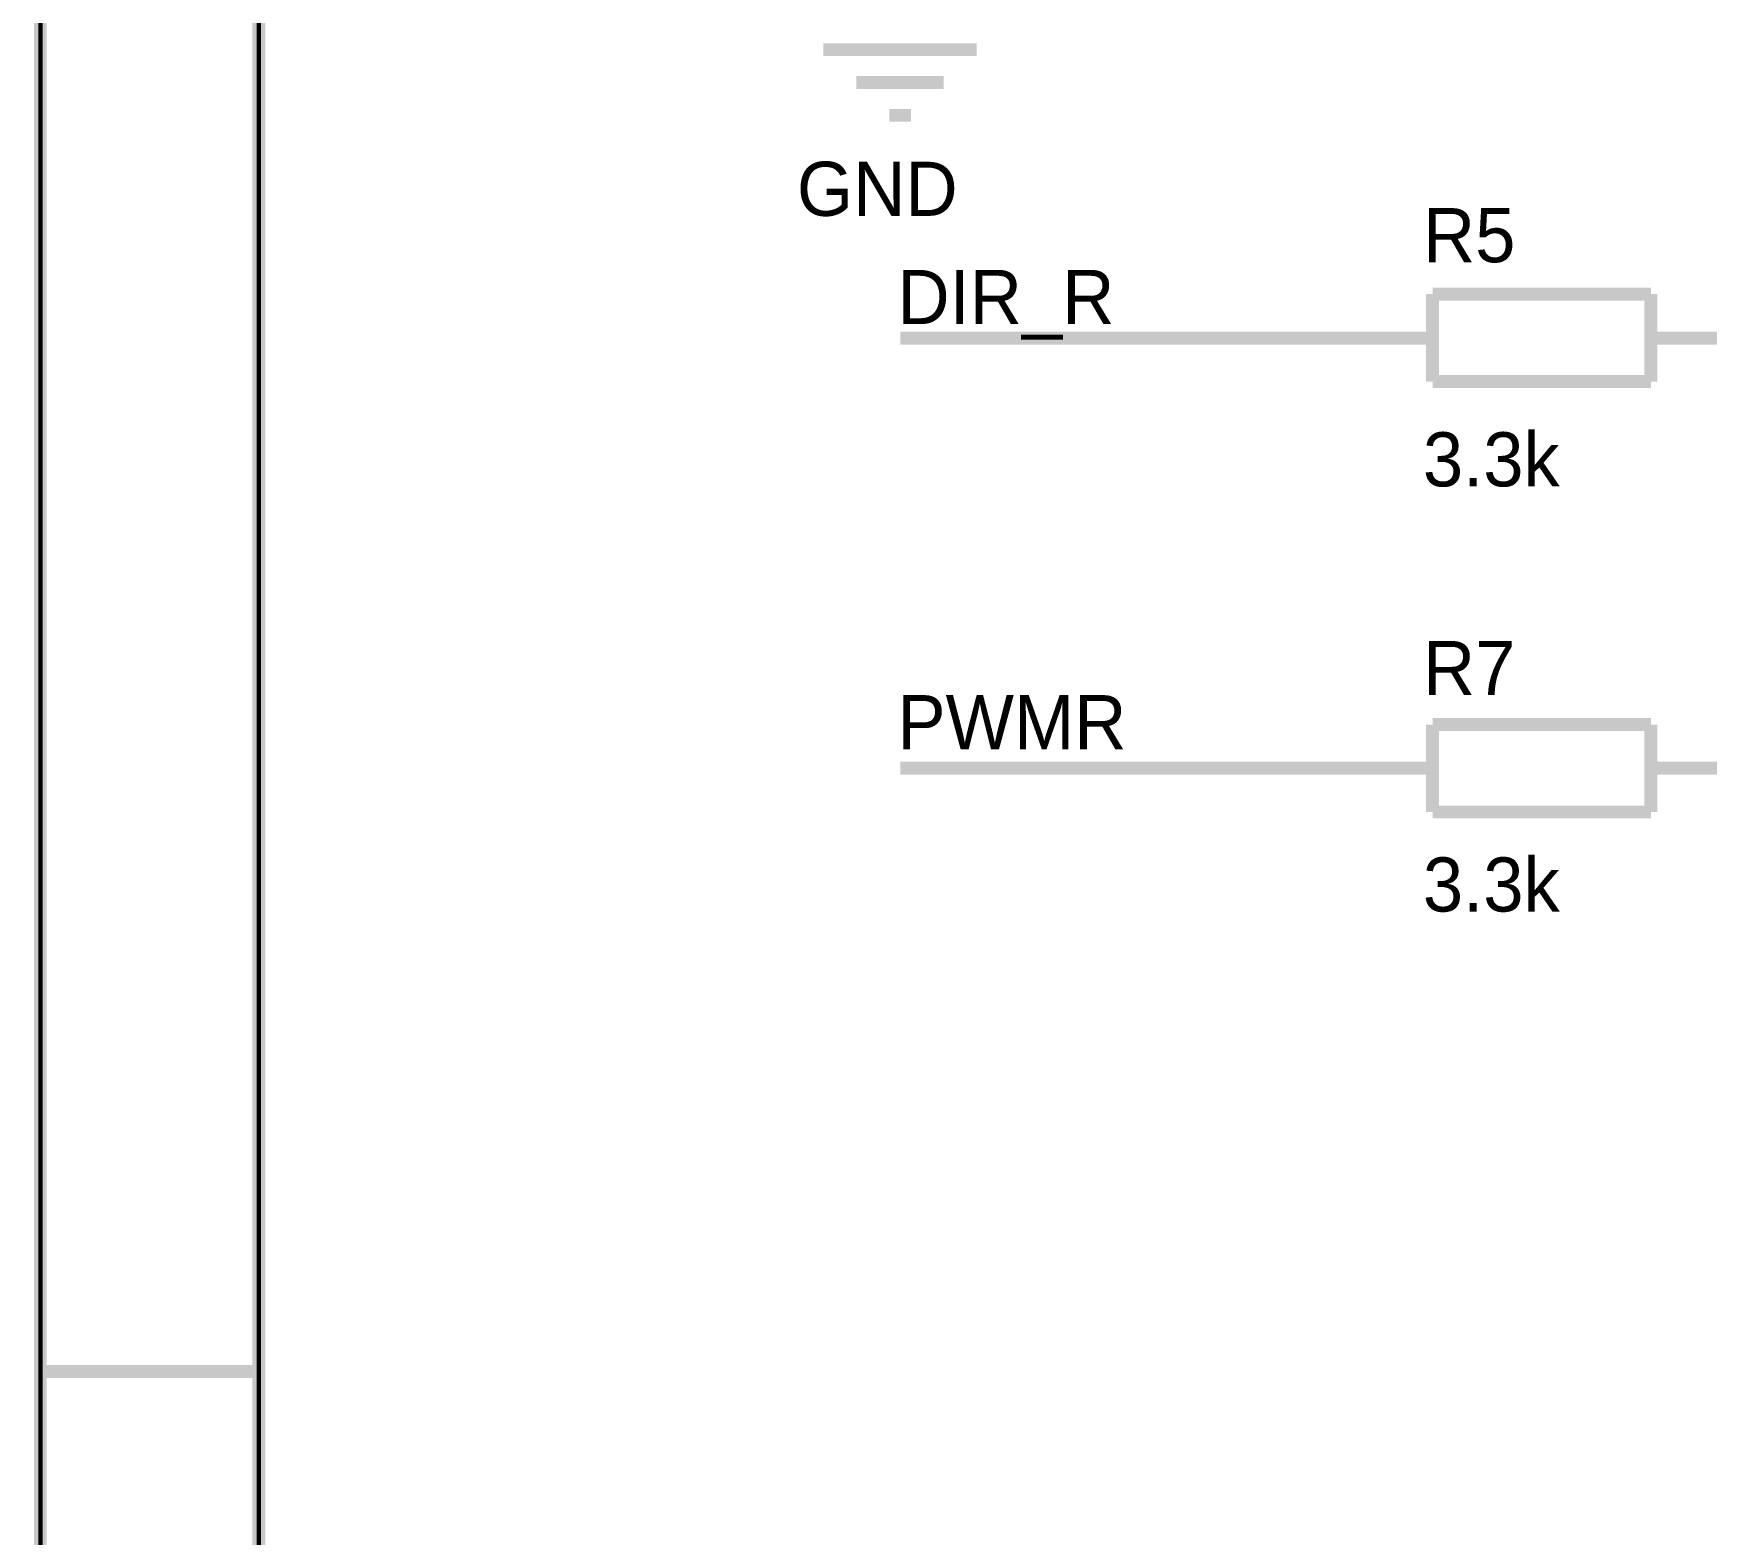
# Model space of a CAD drawing. Header units: millimetres. Extents: x 0 to 394, y 0 to 282.
# Drawn here: x -0.14 to 38.76, y 137.18 to 172.07 of the extents above; entities that cross this region are included whole.
import ezdxf

# ---------------------------------------------------------------- set-up
doc = ezdxf.new("R2010")
doc.units = ezdxf.units.MM
doc.layers.add('Sheet', color=255, linetype='Continuous')

msp = doc.modelspace()

# ---------------------------------------------------------------- linework, layer by layer
at = {"layer": 'Sheet'}
for points, const_width in [([(0.022, 281.94), (393.7, 281.94), (393.7, 0), (0.022, 0), (0.022, 281.94)], 0.3), ([(0.022, 281.94), (0.022, 0), (393.7, 0), (393.7, 281.94), (0.022, 281.94), (0.022, 281.94)], 0.0991), ([(5.099, 276.841), (388.624, 276.841), (388.624, 5.076), (5.099, 5.076), (5.099, 276.841)], 0.3), ([(5.099, 276.841), (5.099, 5.076), (388.624, 5.076), (388.624, 276.841), (5.099, 276.841), (5.099, 276.841)], 0.0991)]:
    msp.add_lwpolyline(points, close=True, dxfattribs=dict(at, const_width=const_width))
at = {"layer": 'Sheet', "const_width": 0.3}
for points in [[(18.227, 171.698), (21.787, 171.698)], [(18.991, 170.934), (21.024, 170.934)], [(19.755, 170.17), (20.26, 170.17)], [(32.389, 163.982), (32.389, 166.015)], [(32.389, 166.015), (37.465, 166.015)], [(37.465, 166.015), (37.465, 163.982)], [(29.851, 164.993), (20.013, 164.993)], [(32.389, 164.993), (29.851, 164.993)], [(37.465, 164.993), (40.015, 164.993)], [(37.465, 163.982), (32.389, 163.982)], [(32.389, 153.975), (32.389, 156.008)], [(32.389, 156.008), (37.465, 156.008)], [(37.465, 156.008), (37.465, 153.975)], [(29.851, 154.997), (20.013, 154.997)], [(32.389, 154.997), (29.851, 154.997)], [(37.465, 154.997), (40.015, 154.997)], [(37.465, 153.975), (32.389, 153.975)], [(0.011, 140.97), (5.087, 140.97)]]:
    msp.add_lwpolyline(points, dxfattribs=at)

# ---------------------------------------------------------------- texts
at = {"layer": 'Sheet'}
for s, p in [('GND', (17.61, 167.834)), ('R5', (32.164, 166.756)), ('DIR_R', (19.946, 165.319)), ('3.3k', (32.164, 161.545)), ('R7', (32.164, 156.693)), ('PWMR', (19.946, 155.435)), ('3.3k', (32.164, 151.662))]:
    msp.add_text(s, height=1.2579, dxfattribs=at).set_placement(p)

doc.saveas('drawing.dxf')
